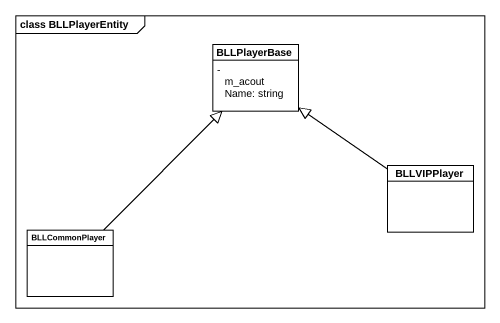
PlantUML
@startuml
mainframe class BLLPlayerEntity
hide circle
hide empty members
skinparam classAttributeIconSize 0
class BLLPlayerBase {
  - m_acoutName: string
}
class BLLVIPPlayer
class BLLCommonPlayer
BLLVIPPlayer -up-|> BLLPlayerBase
BLLCommonPlayer -up-|> BLLPlayerBase
@enduml
